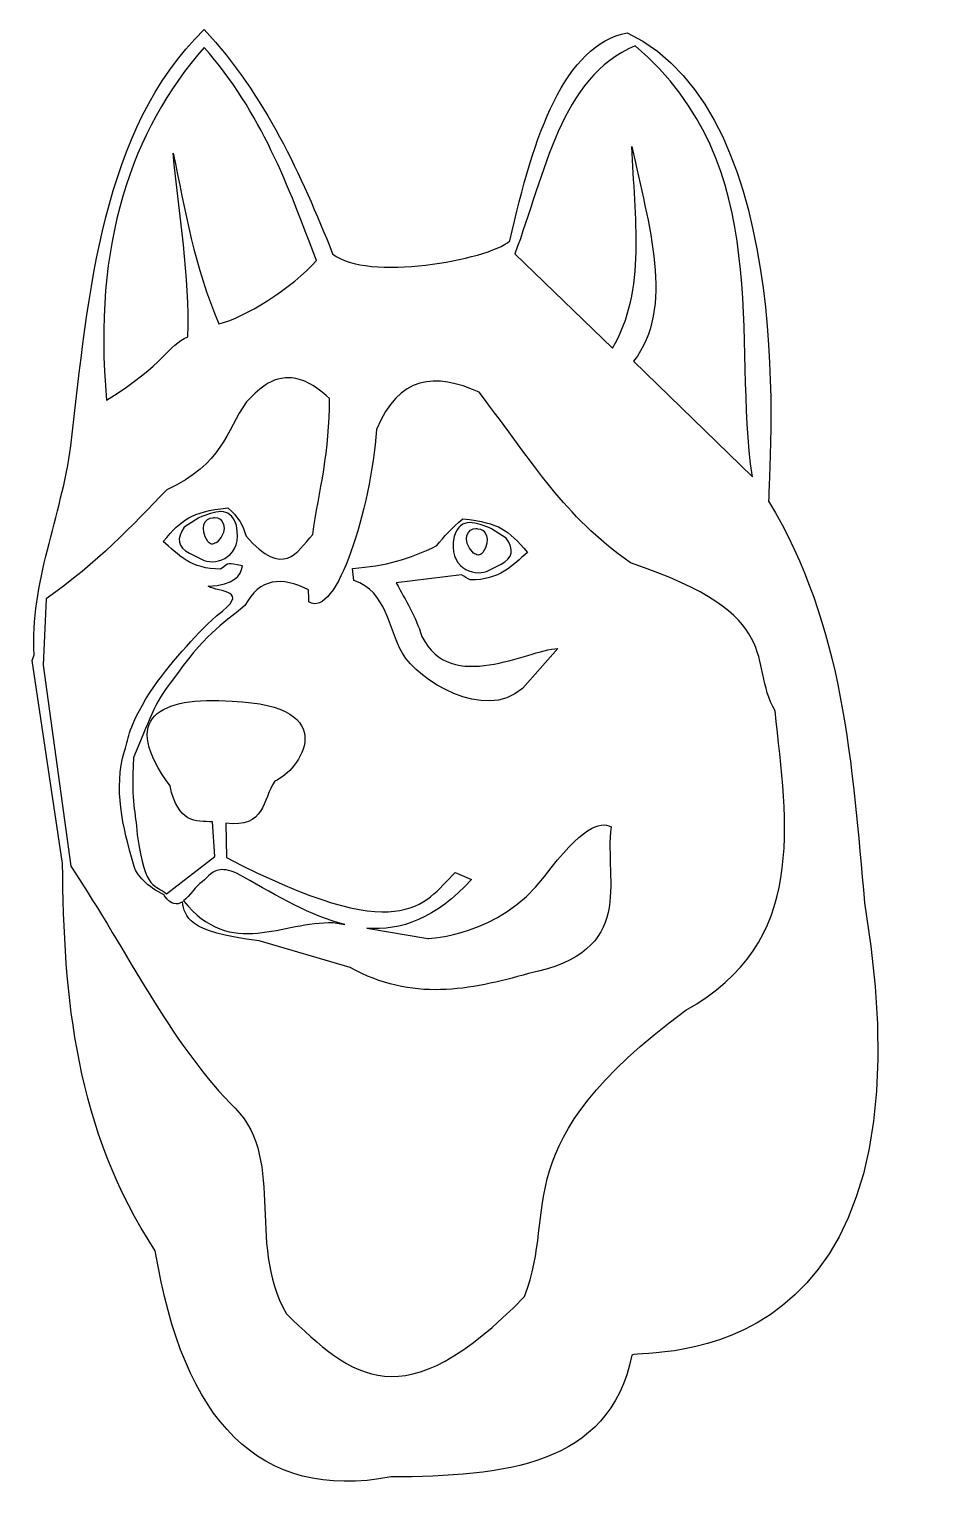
# Model space of a CAD drawing. Header units: centimetres. Extents: x -6.2 to 8.9, y -12.1 to 12.1.
import ezdxf

# ---------------------------------------------------------------- set-up
doc = ezdxf.new("R2010")
doc.units = ezdxf.units.CM
doc.header["$MEASUREMENT"] = 0
doc.layers.add('Layer 1', color=7, linetype='Continuous')

msp = doc.modelspace()

# ---------------------------------------------------------------- linework, layer by layer
at = {"layer": 'Layer 1'}
for points, knots in [([(-3.29083, 12.13873), (-4.97499, 10.47789), (-5.17955, 7.85524), (-5.48274, 5.29677), (-5.48274, 5.29677), (-5.62571, 4.14469), (-6.1605, 3.03641), (-6.08136, 1.85967), (-6.08136, 1.85967), (-6.08136, 1.85967), (-6.11361, 1.76707), (-6.11361, 1.76707), (-6.11361, 1.76707), (-6.11361, 1.76707), (-5.61504, -1.56503), (-5.61504, -1.56503), (-5.61504, -1.56503), (-5.59995, -3.7655), (-5.40568, -5.93764), (-4.09286, -7.93322), (-4.09286, -7.93322), (-3.63543, -10.73601), (-2.38529, -12.05219), (-0.21754, -11.64814), (-0.21754, -11.64814), (1.62881, -11.63346), (3.36262, -11.47983), (3.73798, -9.64392), (3.73798, -9.64392), (3.94483, -9.54996), (8.85686, -10.04591), (7.56038, -2.21409), (7.56038, -2.21409), (7.35206, 0.04989), (7.22671, 2.33106), (5.98363, 4.38809), (5.98363, 4.38809), (5.97342, 4.83428), (6.52437, 10.7256), (3.65778, 12.08498), (3.65778, 12.08498), (2.63416, 11.87883), (2.12155, 10.42483), (1.73376, 8.66441), (1.73376, 8.66441), (1.35874, 8.34415), (-0.61946, 7.99177), (-1.17914, 8.45026), (-1.17914, 8.45026), (-1.69892, 9.75857), (-2.27899, 11.0413), (-3.29085, 12.13872), (-3.29085, 12.13872), (-3.29085, 12.13872), (-3.29083, 12.13873), (-3.29083, 12.13873)], [0, 0, 0, 0, 0.06666667, 0.06666667, 0.06666667, 0.06666667, 0.13333333, 0.13333333, 0.13333333, 0.13333333, 0.2, 0.2, 0.2, 0.2, 0.26666667, 0.26666667, 0.26666667, 0.26666667, 0.33333333, 0.33333333, 0.33333333, 0.33333333, 0.4, 0.4, 0.4, 0.4, 0.46666667, 0.46666667, 0.46666667, 0.46666667, 0.53333333, 0.53333333, 0.53333333, 0.53333333, 0.6, 0.6, 0.6, 0.6, 0.66666667, 0.66666667, 0.66666667, 0.66666667, 0.73333333, 0.73333333, 0.73333333, 0.73333333, 0.8, 0.8, 0.8, 0.8, 0.86666667, 0.86666667, 0.86666667, 0.86666667, 1, 1, 1, 1]), ([(3.79174, 11.87167), (6.10539, 9.89726), (5.38054, 7.01796), (5.71576, 4.78828), (5.71576, 4.78828), (5.71576, 4.78828), (3.76528, 6.68667), (3.76528, 6.68667), (3.76528, 6.68667), (4.45037, 7.56523), (4.0069, 8.92648), (3.73799, 10.2139), (3.73799, 10.2139), (3.7768, 9.06061), (3.9847, 7.85145), (3.41801, 6.89999), (3.41801, 6.89999), (3.41801, 6.89999), (1.81397, 8.45028), (1.81397, 8.45028), (1.81397, 8.45028), (2.30896, 9.76984), (2.56202, 11.35363), (3.79173, 11.87167), (3.79173, 11.87167), (3.79173, 11.87167), (3.79174, 11.87167), (3.79174, 11.87167)], [0, 0, 0, 0, 0.125, 0.125, 0.125, 0.125, 0.25, 0.25, 0.25, 0.25, 0.375, 0.375, 0.375, 0.375, 0.5, 0.5, 0.5, 0.5, 0.625, 0.625, 0.625, 0.625, 0.75, 0.75, 0.75, 0.75, 1, 1, 1, 1]), ([(-3.29083, 11.84439), (-2.34676, 10.77141), (-1.90592, 9.55522), (-1.44701, 8.34362), (-1.44701, 8.34362), (-1.82891, 7.8937), (-2.65556, 7.38708), (-3.05022, 7.301), (-3.05022, 7.301), (-3.44742, 8.23644), (-3.60622, 9.17179), (-3.79849, 10.10724), (-3.79849, 10.10724), (-3.70909, 9.10052), (-3.52089, 8.09357), (-3.55788, 7.08686), (-3.55788, 7.08686), (-3.89683, 6.9416), (-3.91204, 6.65899), (-4.89403, 6.04506), (-4.89403, 6.04506), (-5.12594, 8.62979), (-4.48259, 10.4698), (-3.29082, 11.8444), (-3.29082, 11.8444), (-3.29082, 11.8444), (-3.29083, 11.84439), (-3.29083, 11.84439)], [0, 0, 0, 0, 0.125, 0.125, 0.125, 0.125, 0.25, 0.25, 0.25, 0.25, 0.375, 0.375, 0.375, 0.375, 0.5, 0.5, 0.5, 0.5, 0.625, 0.625, 0.625, 0.625, 0.75, 0.75, 0.75, 0.75, 1, 1, 1, 1]), ([(-1.89101, 6.41381), (-1.70481, 6.40756), (-1.48573, 6.31677), (-1.23286, 6.07151), (-1.23286, 6.07151), (-1.22106, 5.21169), (-1.40338, 4.55298), (-1.50654, 3.83909), (-1.50654, 3.83909), (-1.76989, 3.54389), (-1.98573, 3.11288), (-2.60125, 3.81015), (-2.60125, 3.81015), (-2.64917, 3.9801), (-2.73302, 4.14097), (-2.90387, 4.2773), (-2.90387, 4.2773), (-3.52189, 4.2052), (-3.63679, 4.0966), (-3.96468, 3.72581), (-3.96468, 3.72581), (-3.71962, 3.51228), (-3.50921, 3.26758), (-3.0221, 3.27188), (-3.0221, 3.27188), (-2.85483, 3.37991), (-2.9281, 3.37576), (-2.66243, 3.3248), (-2.66243, 3.3248), (-2.68361, 3.15415), (-2.79426, 3.01541), (-3.2255, 2.98828), (-3.2255, 2.98828), (-3.05012, 2.8827), (-2.48992, 2.94128), (-3.08907, 2.50376), (-3.08907, 2.50376), (-3.45727, 2.16119), (-3.86134, 1.71223), (-4.178, 1.24947), (-4.178, 1.24947), (-4.56678, 0.61731), (-4.5062, 0.54635), (-4.60133, 0.28126), (-4.60133, 0.28126), (-4.77698, -0.33873), (-4.6318, -0.9591), (-4.45002, -1.57909), (-4.45002, -1.57909), (-4.40843, -1.77248), (-4.21835, -1.94414), (-3.94152, -2.09007), (-3.94152, -2.09007), (-3.94152, -2.09007), (-3.94565, -2.09338), (-3.94565, -2.09338), (-3.94565, -2.09338), (-3.83009, -2.25163), (-3.73497, -2.25504), (-3.64882, -2.19756), (-3.64882, -2.19756), (-3.59855, -2.44185), (-3.58791, -2.68925), (-2.38543, -2.83752), (-2.38543, -2.83752), (-2.38543, -2.83752), (-0.89053, -3.27656), (-0.89053, -3.27656), (-0.89053, -3.27656), (0.1195, -3.841), (1.08204, -3.64866), (2.03973, -3.37578), (2.03973, -3.37578), (3.83576, -3.00661), (3.27432, -1.87491), (3.39572, -0.96394), (3.39572, -0.96394), (3.21559, -0.867), (2.9101, -0.97117), (2.29935, -1.78084), (2.29935, -1.78084), (1.55206, -2.76452), (0.40798, -2.79791), (0.38525, -2.79783), (0.38525, -2.79783), (0.38525, -2.79783), (-0.61686, -2.63081), (-0.61686, -2.63081), (-0.61686, -2.63081), (-0.05862, -2.67434), (0.5103, -2.4792), (1.10045, -1.82879), (1.10045, -1.82879), (1.10045, -1.82879), (0.83587, -1.71552), (0.83587, -1.71552), (0.83587, -1.71552), (0.29938, -2.25364), (-0.04689, -2.95594), (-2.92452, -1.46995), (-2.92452, -1.46995), (-2.92452, -1.46995), (-2.93444, -0.90275), (-2.93444, -0.90275), (-2.93444, -0.90275), (-2.28411, -0.98977), (-2.33629, -0.52414), (-2.13077, -0.21318), (-2.13077, -0.21318), (-1.72193, -0.04777), (-0.98215, 1.02722), (-2.83026, 1.10064), (-2.83026, 1.10064), (-4.02951, 1.18251), (-4.68363, 0.83404), (-3.85056, -0.28842), (-3.85056, -0.28842), (-3.71979, -0.91318), (-3.42862, -0.86712), (-3.15189, -0.88373), (-3.15189, -0.88373), (-3.15189, -0.88373), (-3.11386, -1.45093), (-3.11386, -1.45093), (-3.11386, -1.45093), (-3.11386, -1.45093), (-3.91092, -2.06691), (-3.91092, -2.06691), (-3.91092, -2.06691), (-4.07777, -1.8994), (-4.25912, -2.06107), (-4.38965, -1.09457), (-4.38965, -1.09457), (-4.41288, -0.68805), (-4.49851, -0.62562), (-4.45001, 0.17543), (-4.45001, 0.17543), (-4.20495, 0.75439), (-4.10329, 1.0871), (-3.83072, 1.41566), (-3.83072, 1.41566), (-3.27462, 2.21111), (-3.01896, 2.34072), (-2.62025, 2.67078), (-2.62025, 2.67078), (-2.38238, 3.12704), (-2.01498, 3.14899), (-1.57515, 2.93206), (-1.57515, 2.93206), (-1.57471, 2.86658), (-1.5725, 2.80054), (-1.56936, 2.7328), (-1.56936, 2.7328), (-1.11586, 2.44077), (-0.55064, 4.26648), (-0.45811, 5.56384), (-0.45811, 5.56384), (-0.0973, 6.4503), (0.51021, 6.49907), (1.22613, 6.17817), (1.22613, 6.17817), (2.1818, 4.93263), (2.58688, 4.18398), (3.71156, 3.37193), (3.71156, 3.37193), (6.31439, 2.50637), (5.62558, 1.74102), (6.09033, 0.94024), (6.09033, 0.94024), (6.28672, -0.93496), (6.63419, -2.86231), (4.62024, -3.9777), (4.62024, -3.9777), (1.61425, -6.21643), (2.54268, -7.21259), (1.97441, -8.6815), (1.97441, -8.6815), (-0.03703, -10.74029), (-0.84543, -10.02091), (-1.93812, -8.97006), (-1.93812, -8.97006), (-2.62376, -7.77267), (-1.90506, -6.36172), (-2.86333, -5.5065), (-2.86333, -5.5065), (-3.87373, -4.45475), (-4.50041, -3.09501), (-5.48105, -1.61299), (-5.48105, -1.61299), (-5.48105, -1.61299), (-5.93746, 1.6943), (-5.93746, 1.6943), (-5.93746, 1.6943), (-5.93746, 1.6943), (-5.88372, 2.78405), (-5.88372, 2.78405), (-5.88372, 2.78405), (-5.03285, 3.38095), (-4.48018, 3.97805), (-3.90513, 4.57495), (-3.90513, 4.57495), (-2.97713, 5.00143), (-2.93975, 5.52633), (-2.59627, 6.01776), (-2.59627, 6.01776), (-2.48122, 6.13022), (-2.24646, 6.42574), (-1.89099, 6.41381), (-1.89099, 6.41381), (-1.89099, 6.41381), (-1.89101, 6.41381), (-1.89101, 6.41381)], [0, 0, 0, 0, 0.01851852, 0.01851852, 0.01851852, 0.01851852, 0.03703704, 0.03703704, 0.03703704, 0.03703704, 0.05555556, 0.05555556, 0.05555556, 0.05555556, 0.07407407, 0.07407407, 0.07407407, 0.07407407, 0.09259259, 0.09259259, 0.09259259, 0.09259259, 0.11111111, 0.11111111, 0.11111111, 0.11111111, 0.12962963, 0.12962963, 0.12962963, 0.12962963, 0.14814815, 0.14814815, 0.14814815, 0.14814815, 0.16666667, 0.16666667, 0.16666667, 0.16666667, 0.18518519, 0.18518519, 0.18518519, 0.18518519, 0.2037037, 0.2037037, 0.2037037, 0.2037037, 0.22222222, 0.22222222, 0.22222222, 0.22222222, 0.24074074, 0.24074074, 0.24074074, 0.24074074, 0.25925926, 0.25925926, 0.25925926, 0.25925926, 0.27777778, 0.27777778, 0.27777778, 0.27777778, 0.2962963, 0.2962963, 0.2962963, 0.2962963, 0.31481481, 0.31481481, 0.31481481, 0.31481481, 0.33333333, 0.33333333, 0.33333333, 0.33333333, 0.35185185, 0.35185185, 0.35185185, 0.35185185, 0.37037037, 0.37037037, 0.37037037, 0.37037037, 0.38888889, 0.38888889, 0.38888889, 0.38888889, 0.40740741, 0.40740741, 0.40740741, 0.40740741, 0.42592593, 0.42592593, 0.42592593, 0.42592593, 0.44444444, 0.44444444, 0.44444444, 0.44444444, 0.46296296, 0.46296296, 0.46296296, 0.46296296, 0.48148148, 0.48148148, 0.48148148, 0.48148148, 0.5, 0.5, 0.5, 0.5, 0.51851852, 0.51851852, 0.51851852, 0.51851852, 0.53703704, 0.53703704, 0.53703704, 0.53703704, 0.55555556, 0.55555556, 0.55555556, 0.55555556, 0.57407407, 0.57407407, 0.57407407, 0.57407407, 0.59259259, 0.59259259, 0.59259259, 0.59259259, 0.61111111, 0.61111111, 0.61111111, 0.61111111, 0.62962963, 0.62962963, 0.62962963, 0.62962963, 0.64814815, 0.64814815, 0.64814815, 0.64814815, 0.66666667, 0.66666667, 0.66666667, 0.66666667, 0.68518519, 0.68518519, 0.68518519, 0.68518519, 0.7037037, 0.7037037, 0.7037037, 0.7037037, 0.72222222, 0.72222222, 0.72222222, 0.72222222, 0.74074074, 0.74074074, 0.74074074, 0.74074074, 0.75925926, 0.75925926, 0.75925926, 0.75925926, 0.77777778, 0.77777778, 0.77777778, 0.77777778, 0.7962963, 0.7962963, 0.7962963, 0.7962963, 0.81481481, 0.81481481, 0.81481481, 0.81481481, 0.83333333, 0.83333333, 0.83333333, 0.83333333, 0.85185185, 0.85185185, 0.85185185, 0.85185185, 0.87037037, 0.87037037, 0.87037037, 0.87037037, 0.88888889, 0.88888889, 0.88888889, 0.88888889, 0.90740741, 0.90740741, 0.90740741, 0.90740741, 0.92592593, 0.92592593, 0.92592593, 0.92592593, 0.94444444, 0.94444444, 0.94444444, 0.94444444, 0.96296296, 0.96296296, 0.96296296, 0.96296296, 1, 1, 1, 1]), ([(-3.01384, 4.21529), (-2.90486, 4.2137), (-2.81429, 4.1577), (-2.76166, 3.98709), (-2.76166, 3.98709), (-2.64192, 3.46788), (-3.08836, 3.33484), (-3.28917, 3.41245), (-3.28917, 3.41245), (-3.28917, 3.41245), (-3.52978, 3.53234), (-3.52978, 3.53234), (-3.52978, 3.53234), (-3.72299, 3.63066), (-3.75097, 3.77329), (-3.6166, 3.95981), (-3.6166, 3.95981), (-3.6166, 3.95981), (-3.37599, 4.1136), (-3.37599, 4.1136), (-3.37599, 4.1136), (-3.24981, 4.16363), (-3.12282, 4.21689), (-3.01384, 4.2153), (-3.01384, 4.2153), (-3.01384, 4.2153), (-3.01384, 4.21529), (-3.01384, 4.21529)], [0, 0, 0, 0, 0.125, 0.125, 0.125, 0.125, 0.25, 0.25, 0.25, 0.25, 0.375, 0.375, 0.375, 0.375, 0.5, 0.5, 0.5, 0.5, 0.625, 0.625, 0.625, 0.625, 0.75, 0.75, 0.75, 0.75, 1, 1, 1, 1]), ([(-3.11802, 4.11773), (-3.12624, 4.11725), (-3.13482, 4.11586), (-3.14282, 4.1136), (-3.14282, 4.1136), (-3.28741, 4.11809), (-3.37196, 3.93703), (-3.22964, 3.72334), (-3.22964, 3.72334), (-3.17853, 3.65394), (-3.12697, 3.68644), (-3.07585, 3.71507), (-3.07585, 3.71507), (-2.8603, 3.9377), (-2.99478, 4.125), (-3.11802, 4.11773)], [0, 0, 0, 0, 0.2, 0.2, 0.2, 0.2, 0.4, 0.4, 0.4, 0.4, 0.6, 0.6, 0.6, 0.6, 1, 1, 1, 1]), ([(0.9607, 4.09706), (0.78081, 3.95351), (0.64877, 3.80565), (0.53323, 3.65636), (0.53323, 3.65636), (0.07062, 3.43112), (-0.309, 3.3224), (-0.85087, 3.28264), (-0.85087, 3.28264), (-0.85087, 3.28264), (-0.83103, 3.08338), (-0.83103, 3.08338), (-0.83103, 3.08338), (-0.28408, 2.90094), (-0.27321, 2.30547), (-0.03315, 1.88697), (-0.03315, 1.88697), (0.23149, 1.44561), (1.30269, 0.755), (1.94048, 1.30902), (1.94048, 1.30902), (1.94048, 1.30902), (2.51843, 1.96634), (2.51843, 1.96634), (2.51843, 1.96634), (2.01514, 1.94223), (0.76734, 1.2034), (0.28518, 2.1656), (0.28518, 2.1656), (0.18619, 2.49854), (0.01435, 2.75847), (-0.13319, 3.04286), (-0.13319, 3.04286), (-0.13319, 3.04286), (0.9392, 3.17515), (0.9392, 3.17515), (0.9392, 3.17515), (0.98836, 3.14927), (1.03383, 3.12077), (1.07893, 3.09164), (1.07893, 3.09164), (1.56604, 3.08733), (1.77644, 3.33203), (2.02151, 3.54557), (2.02151, 3.54557), (1.69362, 3.91637), (1.57872, 4.02496), (0.9607, 4.09706)], [0, 0, 0, 0, 0.07692308, 0.07692308, 0.07692308, 0.07692308, 0.15384615, 0.15384615, 0.15384615, 0.15384615, 0.23076923, 0.23076923, 0.23076923, 0.23076923, 0.30769231, 0.30769231, 0.30769231, 0.30769231, 0.38461538, 0.38461538, 0.38461538, 0.38461538, 0.46153846, 0.46153846, 0.46153846, 0.46153846, 0.53846154, 0.53846154, 0.53846154, 0.53846154, 0.61538462, 0.61538462, 0.61538462, 0.61538462, 0.69230769, 0.69230769, 0.69230769, 0.69230769, 0.76923077, 0.76923077, 0.76923077, 0.76923077, 0.84615385, 0.84615385, 0.84615385, 0.84615385, 1, 1, 1, 1]), ([(1.07067, 4.03504), (1.17965, 4.03663), (1.30664, 3.98337), (1.43282, 3.93334), (1.43282, 3.93334), (1.43282, 3.93334), (1.67343, 3.77955), (1.67343, 3.77955), (1.67343, 3.77955), (1.8078, 3.59303), (1.77982, 3.4504), (1.58661, 3.35208), (1.58661, 3.35208), (1.58661, 3.35208), (1.346, 3.23219), (1.346, 3.23219), (1.346, 3.23219), (1.14519, 3.15459), (0.69874, 3.28763), (0.81849, 3.80683), (0.81849, 3.80683), (0.87113, 3.97744), (0.9617, 4.03344), (1.07067, 4.03503), (1.07067, 4.03503), (1.07067, 4.03503), (1.07067, 4.03504), (1.07067, 4.03504)], [0, 0, 0, 0, 0.125, 0.125, 0.125, 0.125, 0.25, 0.25, 0.25, 0.25, 0.375, 0.375, 0.375, 0.375, 0.5, 0.5, 0.5, 0.5, 0.625, 0.625, 0.625, 0.625, 0.75, 0.75, 0.75, 0.75, 1, 1, 1, 1]), ([(1.17485, 3.93748), (1.05161, 3.94475), (0.91713, 3.75745), (1.13268, 3.53482), (1.13268, 3.53482), (1.18379, 3.50619), (1.23535, 3.47369), (1.28647, 3.54309), (1.28647, 3.54309), (1.42879, 3.75678), (1.34425, 3.93784), (1.19965, 3.93335), (1.19965, 3.93335), (1.19164, 3.93561), (1.18306, 3.937), (1.17485, 3.93748)], [0, 0, 0, 0, 0.2, 0.2, 0.2, 0.2, 0.4, 0.4, 0.4, 0.4, 0.6, 0.6, 0.6, 0.6, 1, 1, 1, 1]), ([(-2.99978, -1.66838), (-2.91084, -1.6646), (-2.79714, -1.69671), (-2.64094, -1.79075), (-2.64094, -1.79075), (-2.0896, -2.09769), (-1.53976, -2.43172), (-0.98068, -2.57044), (-0.98068, -2.57044), (-0.98068, -2.57044), (-1.17002, -2.53902), (-1.17002, -2.53902), (-1.17002, -2.53902), (-1.99336, -2.50345), (-2.84926, -3.15136), (-3.62816, -2.18266), (-3.62816, -2.18266), (-3.52285, -2.09986), (-3.42872, -1.93497), (-3.32141, -1.86681), (-3.32141, -1.86681), (-3.22769, -1.78122), (-3.14801, -1.67468), (-2.99978, -1.66837), (-2.99978, -1.66837), (-2.99978, -1.66837), (-2.99978, -1.66838), (-2.99978, -1.66838)], [0, 0, 0, 0, 0.125, 0.125, 0.125, 0.125, 0.25, 0.25, 0.25, 0.25, 0.375, 0.375, 0.375, 0.375, 0.5, 0.5, 0.5, 0.5, 0.625, 0.625, 0.625, 0.625, 0.75, 0.75, 0.75, 0.75, 1, 1, 1, 1])]:
    msp.add_open_spline(points, degree=3, knots=knots, dxfattribs=at)

doc.saveas('drawing.dxf')
